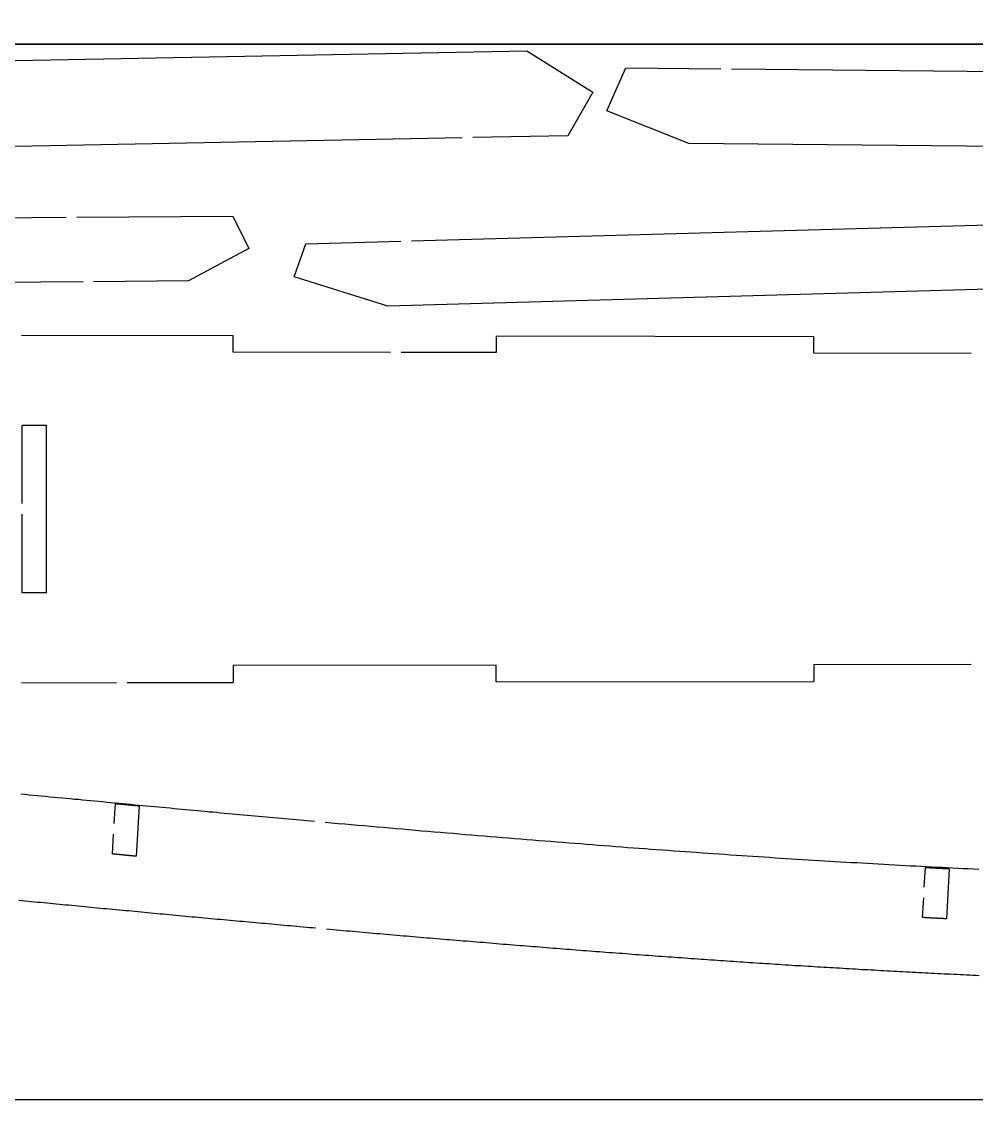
# Model space of a CAD drawing. Extents: x -513 to 387, y 75 to 375.
# Drawn here: x -366.1 to -275.6, y 75.3 to 177.4 of the extents above; entities that cross this region are included whole.
import ezdxf

# ---------------------------------------------------------------- set-up
doc = ezdxf.new("R2010")
doc.units = 0
doc.layers.get('0').update_dxf_attribs({"linetype": 'CONTINUOUS'})
doc.layers.add('CADRE', color=1, linetype='CONTINUOUS')

msp = doc.modelspace()

# ---------------------------------------------------------------- linework, layer by layer
for p, q in [((-368.74, 173.66), (-318.25, 174.63)), ((-318.25, 174.63), (-311.99, 170.71)), ((-310.66, 168.93), (-308.86, 173.01)), ((-308.86, 173.01), (-299.86, 172.92)), ((-298.86, 172.91), (-229.86, 172.26)), ((-311.99, 170.71), (-314.37, 166.58)), ((-302.91, 165.83), (-310.66, 168.93)), ((-314.37, 166.58), (-323.37, 166.41)), ((-324.37, 166.39), (-393.36, 165.06)), ((-256.82, 165.4), (-302.91, 165.83)), ((-430.91, 158.32), (-361.91, 158.85)), ((-360.91, 158.85), (-346.13, 158.97)), ((-346.13, 158.97), (-344.62, 155.89)), ((-329.19, 156.62), (-260.22, 158.55)), ((-340.3, 153.21), (-339.19, 156.34)), ((-339.19, 156.34), (-330.19, 156.59)), ((-344.62, 155.89), (-350.32, 152.82)), ((-331.42, 150.44), (-340.3, 153.21)), ((-360.32, 152.74), (-446.26, 152.08)), ((-350.32, 152.82), (-359.32, 152.75)), ((-246.83, 152.8), (-331.42, 150.44)), ((-366.15, 147.69), (-346.09, 147.66)), ((-346.09, 146.07), (-346.09, 147.66)), ((-321.17, 147.62), (-291.05, 147.57)), ((-321.17, 147.62), (-321.17, 146.03)), ((-291.05, 145.99), (-291.05, 147.57)), ((-331.17, 146.05), (-346.09, 146.07)), ((-321.17, 146.03), (-330.17, 146.04)), ((-276.14, 145.96), (-291.05, 145.99)), ((-366.09, 131.72), (-366.09, 139.16)), ((-366.09, 139.16), (-363.83, 139.16)), ((-363.83, 139.16), (-363.83, 123.28)), ((-366.09, 123.28), (-366.09, 130.72)), ((-363.83, 123.28), (-366.09, 123.28)), ((-276.14, 116.47), (-291.05, 116.45)), ((-291.05, 116.45), (-291.05, 114.86)), ((-321.17, 116.41), (-346.09, 116.37)), ((-346.09, 116.37), (-346.09, 114.78)), ((-321.17, 114.82), (-321.17, 116.41)), ((-366.15, 114.75), (-357.15, 114.76)), ((-356.15, 114.77), (-346.09, 114.78)), ((-321.17, 114.82), (-291.05, 114.86)), ((-357.36, 101.41), (-357.24, 103.3)), ((-354.99, 103.09), (-355.28, 98.31)), ((-357.53, 98.52), (-357.42, 100.41)), ((-280.58, 95.37), (-280.47, 97.25)), ((-278.21, 97.13), (-278.49, 92.38)), ((-280.75, 92.5), (-280.64, 94.37))]:
    msp.add_line(p, q)
for points in [[(-338.38, 101.59, 0), (-338.73, 101.62, 0), (-339.08, 101.66, 0), (-339.43, 101.69, 0), (-339.78, 101.72, 0), (-340.13, 101.75, 0), (-340.48, 101.78, 0), (-340.84, 101.81, 0), (-341.19, 101.85, 0), (-341.55, 101.88, 0), (-341.9, 101.91, 0), (-342.26, 101.94, 0), (-342.61, 101.97, 0), (-342.97, 102.01, 0), (-343.32, 102.04, 0), (-343.68, 102.07, 0), (-344.04, 102.11, 0), (-344.4, 102.14, 0), (-344.76, 102.17, 0), (-345.12, 102.2, 0), (-345.48, 102.24, 0), (-345.84, 102.27, 0), (-346.2, 102.3, 0), (-346.56, 102.34, 0), (-346.93, 102.37, 0), (-347.29, 102.4, 0), (-347.65, 102.44, 0), (-348.02, 102.47, 0), (-348.38, 102.5, 0), (-348.75, 102.54, 0), (-349.12, 102.57, 0), (-349.48, 102.61, 0), (-349.85, 102.64, 0), (-350.22, 102.67, 0), (-350.59, 102.71, 0), (-350.95, 102.74, 0), (-351.32, 102.78, 0), (-351.69, 102.81, 0), (-352.07, 102.85, 0), (-352.44, 102.88, 0), (-352.81, 102.92, 0), (-353.18, 102.95, 0), (-353.56, 102.98, 0), (-353.93, 103.02, 0), (-354.3, 103.06, 0), (-354.68, 103.09, 0), (-355.05, 103.13, 0), (-355.43, 103.16, 0), (-355.81, 103.2, 0), (-356.19, 103.23, 0), (-356.56, 103.27, 0), (-356.94, 103.3, 0), (-357.32, 103.34, 0), (-357.7, 103.38, 0), (-358.08, 103.41, 0), (-358.46, 103.45, 0), (-358.85, 103.48, 0), (-359.23, 103.52, 0), (-359.61, 103.56, 0), (-359.99, 103.59, 0), (-360.38, 103.63, 0), (-360.76, 103.67, 0), (-361.15, 103.7, 0), (-361.54, 103.74, 0), (-361.92, 103.78, 0), (-362.31, 103.81, 0), (-362.7, 103.85, 0), (-363.09, 103.89, 0), (-363.48, 103.92, 0), (-363.87, 103.96, 0), (-364.26, 104, 0), (-364.65, 104.04, 0), (-365.04, 104.07, 0), (-365.43, 104.11, 0), (-365.82, 104.15, 0), (-366.22, 104.19, 0)], [(-357.25, 103.3, 0), (-357.23, 103.3, 0), (-357.21, 103.3, 0), (-357.19, 103.3, 0), (-357.17, 103.3, 0), (-357.16, 103.3, 0), (-357.14, 103.29, 0), (-357.12, 103.29, 0), (-357.1, 103.29, 0), (-357.08, 103.29, 0), (-357.07, 103.29, 0), (-357.05, 103.28, 0), (-357.03, 103.28, 0), (-357.01, 103.28, 0), (-357, 103.28, 0), (-356.98, 103.28, 0), (-356.96, 103.28, 0), (-356.94, 103.28, 0), (-356.93, 103.27, 0), (-356.91, 103.27, 0), (-356.89, 103.27, 0), (-356.87, 103.27, 0), (-356.86, 103.27, 0), (-356.84, 103.27, 0), (-356.82, 103.26, 0), (-356.8, 103.26, 0), (-356.78, 103.26, 0), (-356.77, 103.26, 0), (-356.75, 103.26, 0), (-356.73, 103.25, 0), (-356.71, 103.25, 0), (-356.69, 103.25, 0), (-356.68, 103.25, 0), (-356.66, 103.25, 0), (-356.64, 103.25, 0), (-356.62, 103.25, 0), (-356.61, 103.24, 0), (-356.59, 103.24, 0), (-356.57, 103.24, 0), (-356.55, 103.24, 0), (-356.54, 103.24, 0), (-356.52, 103.23, 0), (-356.5, 103.23, 0), (-356.48, 103.23, 0), (-356.46, 103.23, 0), (-356.45, 103.23, 0), (-356.43, 103.23, 0), (-356.41, 103.22, 0), (-356.39, 103.22, 0), (-356.38, 103.22, 0), (-356.36, 103.22, 0), (-356.34, 103.22, 0), (-356.32, 103.22, 0), (-356.31, 103.21, 0), (-356.29, 103.21, 0), (-356.27, 103.21, 0), (-356.25, 103.21, 0), (-356.23, 103.21, 0), (-356.22, 103.21, 0), (-356.2, 103.2, 0), (-356.18, 103.2, 0), (-356.16, 103.2, 0), (-356.14, 103.2, 0), (-356.13, 103.2, 0), (-356.11, 103.2, 0), (-356.09, 103.19, 0), (-356.07, 103.19, 0), (-356.06, 103.19, 0), (-356.04, 103.19, 0), (-356.02, 103.19, 0), (-356, 103.19, 0), (-355.99, 103.18, 0), (-355.97, 103.18, 0), (-355.95, 103.18, 0), (-355.93, 103.18, 0), (-355.91, 103.18, 0), (-355.9, 103.18, 0), (-355.88, 103.17, 0), (-355.86, 103.17, 0), (-355.84, 103.17, 0), (-355.83, 103.17, 0), (-355.81, 103.17, 0), (-355.79, 103.17, 0), (-355.77, 103.16, 0), (-355.75, 103.16, 0), (-355.74, 103.16, 0), (-355.72, 103.16, 0), (-355.7, 103.16, 0), (-355.68, 103.16, 0), (-355.67, 103.15, 0), (-355.65, 103.15, 0), (-355.63, 103.15, 0), (-355.61, 103.15, 0), (-355.6, 103.15, 0), (-355.58, 103.15, 0), (-355.56, 103.14, 0), (-355.54, 103.14, 0), (-355.52, 103.14, 0), (-355.51, 103.14, 0), (-355.49, 103.14, 0), (-355.47, 103.14, 0), (-355.45, 103.13, 0), (-355.44, 103.13, 0), (-355.42, 103.13, 0), (-355.4, 103.13, 0), (-355.38, 103.13, 0), (-355.37, 103.12, 0), (-355.35, 103.12, 0), (-355.33, 103.12, 0), (-355.31, 103.12, 0), (-355.29, 103.12, 0), (-355.28, 103.12, 0), (-355.26, 103.11, 0), (-355.24, 103.11, 0), (-355.22, 103.11, 0), (-355.2, 103.11, 0), (-355.19, 103.11, 0), (-355.17, 103.11, 0), (-355.15, 103.11, 0), (-355.13, 103.1, 0), (-355.12, 103.1, 0), (-355.1, 103.1, 0), (-355.08, 103.1, 0), (-355.06, 103.1, 0), (-355.05, 103.09, 0), (-355.03, 103.09, 0), (-355.01, 103.09, 0), (-354.99, 103.09, 0)], [(-275.42, 97.06, 0), (-275.92, 97.08, 0), (-276.41, 97.11, 0), (-276.91, 97.13, 0), (-277.41, 97.16, 0), (-277.9, 97.18, 0), (-278.4, 97.2, 0), (-278.9, 97.23, 0), (-279.4, 97.25, 0), (-279.9, 97.28, 0), (-280.4, 97.3, 0), (-280.9, 97.33, 0), (-281.4, 97.36, 0), (-281.91, 97.38, 0), (-282.41, 97.41, 0), (-282.91, 97.44, 0), (-283.42, 97.46, 0), (-283.93, 97.49, 0), (-284.43, 97.52, 0), (-284.94, 97.55, 0), (-285.45, 97.58, 0), (-285.95, 97.61, 0), (-286.46, 97.64, 0), (-286.98, 97.67, 0), (-287.49, 97.69, 0), (-288, 97.72, 0), (-288.51, 97.76, 0), (-289.02, 97.79, 0), (-289.54, 97.82, 0), (-290.05, 97.85, 0), (-290.57, 97.88, 0), (-291.09, 97.91, 0), (-291.6, 97.94, 0), (-292.12, 97.98, 0), (-292.64, 98.01, 0), (-293.16, 98.04, 0), (-293.69, 98.07, 0), (-294.21, 98.11, 0), (-294.73, 98.14, 0), (-295.25, 98.18, 0), (-295.78, 98.21, 0), (-296.31, 98.25, 0), (-296.83, 98.28, 0), (-297.36, 98.32, 0), (-297.89, 98.35, 0), (-298.42, 98.39, 0), (-298.95, 98.42, 0), (-299.49, 98.46, 0), (-300.02, 98.5, 0), (-300.55, 98.53, 0), (-301.09, 98.57, 0), (-301.62, 98.61, 0), (-302.16, 98.65, 0), (-302.7, 98.69, 0), (-303.24, 98.72, 0), (-303.78, 98.76, 0), (-304.32, 98.8, 0), (-304.87, 98.84, 0), (-305.41, 98.88, 0), (-305.96, 98.92, 0), (-306.5, 98.96, 0), (-307.05, 99, 0), (-307.6, 99.04, 0), (-308.15, 99.08, 0), (-308.7, 99.12, 0), (-309.25, 99.17, 0), (-309.81, 99.21, 0), (-310.36, 99.25, 0), (-310.92, 99.29, 0), (-311.48, 99.34, 0), (-312.03, 99.38, 0), (-312.59, 99.42, 0), (-313.15, 99.47, 0), (-313.72, 99.51, 0), (-314.28, 99.55, 0), (-314.85, 99.6, 0), (-315.41, 99.64, 0), (-315.98, 99.69, 0), (-316.55, 99.73, 0), (-317.12, 99.78, 0), (-317.69, 99.83, 0), (-318.26, 99.87, 0), (-318.84, 99.92, 0), (-319.42, 99.97, 0), (-319.99, 100.01, 0), (-320.57, 100.06, 0), (-321.15, 100.11, 0), (-321.73, 100.16, 0), (-322.31, 100.2, 0), (-322.9, 100.25, 0), (-323.49, 100.3, 0), (-324.07, 100.35, 0), (-324.66, 100.4, 0), (-325.25, 100.45, 0), (-325.84, 100.5, 0), (-326.44, 100.55, 0), (-327.03, 100.6, 0), (-327.63, 100.65, 0), (-328.23, 100.7, 0), (-328.82, 100.75, 0), (-329.43, 100.81, 0), (-330.03, 100.86, 0), (-330.63, 100.91, 0), (-331.24, 100.96, 0), (-331.84, 101.02, 0), (-332.45, 101.07, 0), (-333.06, 101.12, 0), (-333.67, 101.18, 0), (-334.29, 101.23, 0), (-334.9, 101.28, 0), (-335.52, 101.34, 0), (-336.14, 101.39, 0), (-336.76, 101.45, 0), (-337.38, 101.5, 0)], [(-355.28, 98.31, 0), (-355.3, 98.31, 0), (-355.31, 98.31, 0), (-355.33, 98.31, 0), (-355.35, 98.31, 0), (-355.37, 98.31, 0), (-355.38, 98.32, 0), (-355.4, 98.32, 0), (-355.42, 98.32, 0), (-355.44, 98.32, 0), (-355.45, 98.32, 0), (-355.47, 98.32, 0), (-355.49, 98.33, 0), (-355.51, 98.33, 0), (-355.52, 98.33, 0), (-355.54, 98.33, 0), (-355.56, 98.33, 0), (-355.58, 98.33, 0), (-355.6, 98.34, 0), (-355.61, 98.34, 0), (-355.63, 98.34, 0), (-355.65, 98.34, 0), (-355.67, 98.34, 0), (-355.68, 98.34, 0), (-355.7, 98.35, 0), (-355.72, 98.35, 0), (-355.74, 98.35, 0), (-355.75, 98.35, 0), (-355.77, 98.35, 0), (-355.79, 98.35, 0), (-355.81, 98.36, 0), (-355.82, 98.36, 0), (-355.84, 98.36, 0), (-355.86, 98.36, 0), (-355.88, 98.36, 0), (-355.9, 98.36, 0), (-355.91, 98.37, 0), (-355.93, 98.37, 0), (-355.95, 98.37, 0), (-355.97, 98.37, 0), (-355.99, 98.37, 0), (-356, 98.37, 0), (-356.02, 98.38, 0), (-356.04, 98.38, 0), (-356.06, 98.38, 0), (-356.07, 98.38, 0), (-356.09, 98.38, 0), (-356.11, 98.38, 0), (-356.13, 98.39, 0), (-356.14, 98.39, 0), (-356.16, 98.39, 0), (-356.18, 98.39, 0), (-356.2, 98.39, 0), (-356.21, 98.39, 0), (-356.23, 98.39, 0), (-356.25, 98.4, 0), (-356.27, 98.4, 0), (-356.29, 98.4, 0), (-356.3, 98.4, 0), (-356.32, 98.4, 0), (-356.34, 98.41, 0), (-356.36, 98.41, 0), (-356.38, 98.41, 0), (-356.39, 98.41, 0), (-356.41, 98.41, 0), (-356.43, 98.41, 0), (-356.45, 98.42, 0), (-356.46, 98.42, 0), (-356.48, 98.42, 0), (-356.5, 98.42, 0), (-356.52, 98.42, 0), (-356.53, 98.42, 0), (-356.55, 98.43, 0), (-356.57, 98.43, 0), (-356.59, 98.43, 0), (-356.61, 98.43, 0), (-356.62, 98.43, 0), (-356.64, 98.43, 0), (-356.66, 98.44, 0), (-356.68, 98.44, 0), (-356.69, 98.44, 0), (-356.71, 98.44, 0), (-356.73, 98.44, 0), (-356.75, 98.44, 0), (-356.76, 98.45, 0), (-356.78, 98.45, 0), (-356.8, 98.45, 0), (-356.82, 98.45, 0), (-356.84, 98.45, 0), (-356.85, 98.45, 0), (-356.87, 98.46, 0), (-356.89, 98.46, 0), (-356.91, 98.46, 0), (-356.93, 98.46, 0), (-356.94, 98.46, 0), (-356.96, 98.46, 0), (-356.98, 98.47, 0), (-357, 98.47, 0), (-357.01, 98.47, 0), (-357.03, 98.47, 0), (-357.05, 98.47, 0), (-357.07, 98.47, 0), (-357.08, 98.48, 0), (-357.1, 98.48, 0), (-357.12, 98.48, 0), (-357.14, 98.48, 0), (-357.16, 98.48, 0), (-357.17, 98.48, 0), (-357.19, 98.49, 0), (-357.21, 98.49, 0), (-357.23, 98.49, 0), (-357.25, 98.49, 0), (-357.26, 98.49, 0), (-357.28, 98.49, 0), (-357.3, 98.5, 0), (-357.32, 98.5, 0), (-357.33, 98.5, 0), (-357.35, 98.5, 0), (-357.37, 98.5, 0), (-357.39, 98.5, 0), (-357.4, 98.51, 0), (-357.42, 98.51, 0), (-357.44, 98.51, 0), (-357.46, 98.51, 0), (-357.48, 98.51, 0), (-357.5, 98.51, 0), (-357.51, 98.52, 0), (-357.53, 98.52, 0)], [(-280.47, 97.25, 0), (-280.46, 97.25, 0), (-280.45, 97.25, 0), (-280.44, 97.25, 0), (-280.43, 97.25, 0), (-280.42, 97.24, 0), (-280.41, 97.24, 0), (-280.4, 97.24, 0), (-280.39, 97.24, 0), (-280.38, 97.24, 0), (-280.37, 97.24, 0), (-280.36, 97.24, 0), (-280.35, 97.24, 0), (-280.34, 97.24, 0), (-280.33, 97.24, 0), (-280.32, 97.24, 0), (-280.31, 97.24, 0), (-280.3, 97.24, 0), (-280.29, 97.24, 0), (-280.28, 97.24, 0), (-280.27, 97.24, 0), (-280.26, 97.24, 0), (-280.25, 97.24, 0), (-280.24, 97.24, 0), (-280.23, 97.23, 0), (-280.21, 97.23, 0), (-280.2, 97.23, 0), (-280.19, 97.23, 0), (-280.19, 97.23, 0), (-280.18, 97.23, 0), (-280.17, 97.23, 0), (-280.15, 97.23, 0), (-280.14, 97.23, 0), (-280.13, 97.23, 0), (-280.12, 97.23, 0), (-280.11, 97.23, 0), (-280.1, 97.23, 0), (-280.09, 97.23, 0), (-280.08, 97.23, 0), (-280.07, 97.23, 0), (-280.06, 97.23, 0), (-280.05, 97.23, 0), (-280.04, 97.22, 0), (-280.03, 97.22, 0), (-280.02, 97.22, 0), (-280.01, 97.22, 0), (-280, 97.22, 0), (-279.99, 97.22, 0), (-279.98, 97.22, 0), (-279.97, 97.22, 0), (-279.96, 97.22, 0), (-279.95, 97.22, 0), (-279.94, 97.22, 0), (-279.93, 97.22, 0), (-279.92, 97.22, 0), (-279.91, 97.22, 0), (-279.9, 97.22, 0), (-279.89, 97.22, 0), (-279.88, 97.22, 0), (-279.87, 97.22, 0), (-279.86, 97.22, 0), (-279.85, 97.22, 0), (-279.84, 97.21, 0), (-279.83, 97.21, 0), (-279.82, 97.21, 0), (-279.81, 97.21, 0), (-279.8, 97.21, 0), (-279.79, 97.21, 0), (-279.78, 97.21, 0), (-279.77, 97.21, 0), (-279.76, 97.21, 0), (-279.75, 97.21, 0), (-279.74, 97.21, 0), (-279.73, 97.21, 0), (-279.72, 97.21, 0), (-279.71, 97.21, 0), (-279.7, 97.21, 0), (-279.69, 97.21, 0), (-279.68, 97.21, 0), (-279.67, 97.21, 0), (-279.66, 97.21, 0), (-279.65, 97.2, 0), (-279.64, 97.2, 0), (-279.63, 97.2, 0), (-279.62, 97.2, 0), (-279.61, 97.2, 0), (-279.6, 97.2, 0), (-279.59, 97.2, 0), (-279.58, 97.2, 0), (-279.57, 97.2, 0), (-279.56, 97.2, 0), (-279.55, 97.2, 0), (-279.54, 97.2, 0), (-279.53, 97.2, 0), (-279.52, 97.2, 0), (-279.51, 97.2, 0), (-279.5, 97.2, 0), (-279.49, 97.2, 0), (-279.48, 97.2, 0), (-279.47, 97.2, 0), (-279.46, 97.19, 0), (-279.45, 97.19, 0), (-279.44, 97.19, 0), (-279.43, 97.19, 0), (-279.42, 97.19, 0), (-279.4, 97.19, 0), (-279.39, 97.19, 0), (-279.38, 97.19, 0), (-279.38, 97.19, 0), (-279.37, 97.19, 0), (-279.36, 97.19, 0), (-279.34, 97.19, 0), (-279.33, 97.19, 0), (-279.32, 97.19, 0), (-279.31, 97.19, 0), (-279.3, 97.19, 0), (-279.29, 97.19, 0), (-279.28, 97.19, 0), (-279.27, 97.19, 0), (-279.26, 97.18, 0), (-279.25, 97.18, 0), (-279.24, 97.18, 0), (-279.23, 97.18, 0), (-279.22, 97.18, 0), (-279.21, 97.18, 0), (-279.2, 97.18, 0), (-279.19, 97.18, 0), (-279.18, 97.18, 0), (-279.17, 97.18, 0), (-279.16, 97.18, 0), (-279.15, 97.18, 0), (-279.14, 97.18, 0), (-279.13, 97.18, 0), (-279.12, 97.18, 0), (-279.11, 97.18, 0), (-279.1, 97.18, 0), (-279.09, 97.18, 0), (-279.08, 97.18, 0), (-279.07, 97.18, 0), (-279.06, 97.17, 0), (-279.05, 97.17, 0), (-279.04, 97.17, 0), (-279.03, 97.17, 0), (-279.02, 97.17, 0), (-279.01, 97.17, 0), (-279, 97.17, 0), (-278.99, 97.17, 0), (-278.98, 97.17, 0), (-278.97, 97.17, 0), (-278.96, 97.17, 0), (-278.95, 97.17, 0), (-278.94, 97.17, 0), (-278.93, 97.17, 0), (-278.92, 97.17, 0), (-278.91, 97.17, 0), (-278.9, 97.17, 0), (-278.89, 97.17, 0), (-278.88, 97.17, 0), (-278.87, 97.16, 0), (-278.86, 97.16, 0), (-278.85, 97.16, 0), (-278.84, 97.16, 0), (-278.83, 97.16, 0), (-278.82, 97.16, 0), (-278.81, 97.16, 0), (-278.8, 97.16, 0), (-278.79, 97.16, 0), (-278.78, 97.16, 0), (-278.77, 97.16, 0), (-278.76, 97.16, 0), (-278.75, 97.16, 0), (-278.74, 97.16, 0), (-278.73, 97.16, 0), (-278.72, 97.16, 0), (-278.71, 97.16, 0), (-278.7, 97.16, 0), (-278.69, 97.16, 0), (-278.68, 97.16, 0), (-278.67, 97.15, 0), (-278.66, 97.15, 0), (-278.65, 97.15, 0), (-278.64, 97.15, 0), (-278.62, 97.15, 0), (-278.62, 97.15, 0), (-278.61, 97.15, 0), (-278.6, 97.15, 0), (-278.58, 97.15, 0), (-278.57, 97.15, 0), (-278.56, 97.15, 0), (-278.56, 97.15, 0), (-278.54, 97.15, 0), (-278.53, 97.15, 0), (-278.52, 97.15, 0), (-278.51, 97.15, 0), (-278.5, 97.15, 0), (-278.49, 97.15, 0), (-278.48, 97.15, 0), (-278.47, 97.14, 0), (-278.46, 97.14, 0), (-278.45, 97.14, 0), (-278.44, 97.14, 0), (-278.43, 97.14, 0), (-278.42, 97.14, 0), (-278.41, 97.14, 0), (-278.4, 97.14, 0), (-278.39, 97.14, 0), (-278.38, 97.14, 0), (-278.37, 97.14, 0), (-278.36, 97.14, 0), (-278.35, 97.14, 0), (-278.34, 97.14, 0), (-278.33, 97.14, 0), (-278.32, 97.14, 0), (-278.31, 97.14, 0), (-278.3, 97.14, 0), (-278.29, 97.14, 0), (-278.28, 97.14, 0), (-278.27, 97.13, 0), (-278.26, 97.13, 0), (-278.25, 97.13, 0), (-278.24, 97.13, 0), (-278.23, 97.13, 0), (-278.22, 97.13, 0), (-278.21, 97.13, 0)], [(-338.25, 91.48, 0), (-338.55, 91.51, 0), (-338.85, 91.53, 0), (-339.15, 91.56, 0), (-339.45, 91.59, 0), (-339.76, 91.62, 0), (-340.06, 91.64, 0), (-340.36, 91.67, 0), (-340.66, 91.7, 0), (-340.96, 91.72, 0), (-341.27, 91.75, 0), (-341.57, 91.78, 0), (-341.87, 91.81, 0), (-342.17, 91.83, 0), (-342.47, 91.86, 0), (-342.78, 91.89, 0), (-343.08, 91.92, 0), (-343.38, 91.94, 0), (-343.68, 91.97, 0), (-343.98, 92, 0), (-344.28, 92.03, 0), (-344.58, 92.05, 0), (-344.89, 92.08, 0), (-345.19, 92.11, 0), (-345.49, 92.14, 0), (-345.79, 92.16, 0), (-346.09, 92.19, 0), (-346.39, 92.22, 0), (-346.69, 92.25, 0), (-347, 92.27, 0), (-347.3, 92.3, 0), (-347.6, 92.33, 0), (-347.9, 92.36, 0), (-348.2, 92.39, 0), (-348.5, 92.41, 0), (-348.8, 92.44, 0), (-349.1, 92.47, 0), (-349.4, 92.5, 0), (-349.7, 92.53, 0), (-350, 92.55, 0), (-350.31, 92.58, 0), (-350.61, 92.61, 0), (-350.91, 92.64, 0), (-351.21, 92.67, 0), (-351.51, 92.69, 0), (-351.81, 92.72, 0), (-352.11, 92.75, 0), (-352.41, 92.78, 0), (-352.71, 92.81, 0), (-353.01, 92.83, 0), (-353.31, 92.86, 0), (-353.61, 92.89, 0), (-353.91, 92.92, 0), (-354.21, 92.95, 0), (-354.51, 92.97, 0), (-354.81, 93, 0), (-355.11, 93.03, 0), (-355.41, 93.06, 0), (-355.7, 93.09, 0), (-356, 93.12, 0), (-356.3, 93.14, 0), (-356.6, 93.17, 0), (-356.9, 93.2, 0), (-357.2, 93.23, 0), (-357.5, 93.26, 0), (-357.8, 93.29, 0), (-358.1, 93.31, 0), (-358.4, 93.34, 0), (-358.69, 93.37, 0), (-358.99, 93.4, 0), (-359.29, 93.43, 0), (-359.59, 93.46, 0), (-359.89, 93.48, 0), (-360.19, 93.51, 0), (-360.48, 93.54, 0), (-360.78, 93.57, 0), (-361.08, 93.6, 0), (-361.38, 93.63, 0), (-361.67, 93.66, 0), (-361.97, 93.68, 0), (-362.27, 93.71, 0), (-362.56, 93.74, 0), (-362.86, 93.77, 0), (-363.16, 93.8, 0), (-363.45, 93.83, 0), (-363.75, 93.86, 0), (-364.05, 93.88, 0), (-364.35, 93.91, 0), (-364.64, 93.94, 0), (-364.94, 93.97, 0), (-365.23, 94, 0), (-365.53, 94.03, 0), (-365.83, 94.05, 0), (-366.12, 94.08, 0), (-366.42, 94.11, 0)], [(-278.49, 92.38, 0), (-278.51, 92.38, 0), (-278.53, 92.38, 0), (-278.55, 92.38, 0), (-278.56, 92.39, 0), (-278.58, 92.39, 0), (-278.6, 92.39, 0), (-278.62, 92.39, 0), (-278.63, 92.39, 0), (-278.65, 92.39, 0), (-278.67, 92.39, 0), (-278.69, 92.39, 0), (-278.71, 92.39, 0), (-278.72, 92.39, 0), (-278.74, 92.39, 0), (-278.76, 92.4, 0), (-278.78, 92.4, 0), (-278.8, 92.4, 0), (-278.81, 92.4, 0), (-278.83, 92.4, 0), (-278.85, 92.4, 0), (-278.87, 92.4, 0), (-278.88, 92.4, 0), (-278.9, 92.4, 0), (-278.92, 92.4, 0), (-278.94, 92.4, 0), (-278.95, 92.41, 0), (-278.97, 92.41, 0), (-278.99, 92.41, 0), (-279.01, 92.41, 0), (-279.03, 92.41, 0), (-279.04, 92.41, 0), (-279.06, 92.41, 0), (-279.08, 92.41, 0), (-279.1, 92.41, 0), (-279.12, 92.41, 0), (-279.13, 92.41, 0), (-279.15, 92.41, 0), (-279.17, 92.42, 0), (-279.19, 92.42, 0), (-279.2, 92.42, 0), (-279.22, 92.42, 0), (-279.24, 92.42, 0), (-279.26, 92.42, 0), (-279.27, 92.42, 0), (-279.29, 92.42, 0), (-279.31, 92.42, 0), (-279.33, 92.42, 0), (-279.35, 92.42, 0), (-279.36, 92.43, 0), (-279.38, 92.43, 0), (-279.4, 92.43, 0), (-279.42, 92.43, 0), (-279.43, 92.43, 0), (-279.45, 92.43, 0), (-279.47, 92.43, 0), (-279.49, 92.43, 0), (-279.51, 92.43, 0), (-279.52, 92.43, 0), (-279.54, 92.43, 0), (-279.56, 92.44, 0), (-279.58, 92.44, 0), (-279.59, 92.44, 0), (-279.61, 92.44, 0), (-279.63, 92.44, 0), (-279.65, 92.44, 0), (-279.67, 92.44, 0), (-279.68, 92.44, 0), (-279.7, 92.44, 0), (-279.72, 92.44, 0), (-279.74, 92.44, 0), (-279.75, 92.45, 0), (-279.77, 92.45, 0), (-279.79, 92.45, 0), (-279.81, 92.45, 0), (-279.83, 92.45, 0), (-279.84, 92.45, 0), (-279.86, 92.45, 0), (-279.88, 92.45, 0), (-279.9, 92.45, 0), (-279.92, 92.45, 0), (-279.93, 92.45, 0), (-279.95, 92.45, 0), (-279.97, 92.46, 0), (-279.99, 92.46, 0), (-280, 92.46, 0), (-280.02, 92.46, 0), (-280.04, 92.46, 0), (-280.06, 92.46, 0), (-280.07, 92.46, 0), (-280.09, 92.46, 0), (-280.11, 92.46, 0), (-280.13, 92.46, 0), (-280.15, 92.46, 0), (-280.16, 92.47, 0), (-280.18, 92.47, 0), (-280.2, 92.47, 0), (-280.22, 92.47, 0), (-280.24, 92.47, 0), (-280.25, 92.47, 0), (-280.27, 92.47, 0), (-280.29, 92.47, 0), (-280.31, 92.47, 0), (-280.32, 92.47, 0), (-280.34, 92.47, 0), (-280.36, 92.48, 0), (-280.38, 92.48, 0), (-280.39, 92.48, 0), (-280.41, 92.48, 0), (-280.43, 92.48, 0), (-280.45, 92.48, 0), (-280.47, 92.48, 0), (-280.49, 92.48, 0), (-280.5, 92.48, 0), (-280.52, 92.48, 0), (-280.54, 92.48, 0), (-280.56, 92.49, 0), (-280.57, 92.49, 0), (-280.59, 92.49, 0), (-280.61, 92.49, 0), (-280.63, 92.49, 0), (-280.64, 92.49, 0), (-280.66, 92.49, 0), (-280.68, 92.49, 0), (-280.7, 92.49, 0), (-280.72, 92.49, 0), (-280.73, 92.5, 0), (-280.75, 92.5, 0)], [(-275.38, 86.99, 0), (-275.68, 87.01, 0), (-275.98, 87.02, 0), (-276.28, 87.03, 0), (-276.58, 87.05, 0), (-276.89, 87.06, 0), (-277.19, 87.08, 0), (-277.49, 87.09, 0), (-277.79, 87.11, 0), (-278.09, 87.12, 0), (-278.39, 87.13, 0), (-278.69, 87.15, 0), (-279, 87.16, 0), (-279.3, 87.18, 0), (-279.6, 87.19, 0), (-279.9, 87.21, 0), (-280.2, 87.22, 0), (-280.5, 87.24, 0), (-280.8, 87.25, 0), (-281.1, 87.27, 0), (-281.4, 87.29, 0), (-281.7, 87.3, 0), (-282, 87.32, 0), (-282.31, 87.33, 0), (-282.61, 87.35, 0), (-282.9, 87.37, 0), (-283.2, 87.38, 0), (-283.51, 87.4, 0), (-283.81, 87.41, 0), (-284.11, 87.43, 0), (-284.41, 87.45, 0), (-284.71, 87.46, 0), (-285, 87.48, 0), (-285.31, 87.5, 0), (-285.61, 87.51, 0), (-285.9, 87.53, 0), (-286.2, 87.55, 0), (-286.5, 87.56, 0), (-286.8, 87.58, 0), (-287.1, 87.6, 0), (-287.4, 87.62, 0), (-287.7, 87.63, 0), (-288.01, 87.65, 0), (-288.31, 87.67, 0), (-288.61, 87.69, 0), (-288.91, 87.7, 0), (-289.21, 87.72, 0), (-289.51, 87.74, 0), (-289.82, 87.76, 0), (-290.12, 87.78, 0), (-290.42, 87.8, 0), (-290.72, 87.81, 0), (-291.03, 87.83, 0), (-291.33, 87.85, 0), (-291.63, 87.87, 0), (-291.94, 87.89, 0), (-292.24, 87.91, 0), (-292.54, 87.93, 0), (-292.85, 87.94, 0), (-293.15, 87.96, 0), (-293.46, 87.98, 0), (-293.76, 88, 0), (-294.07, 88.02, 0), (-294.37, 88.04, 0), (-294.68, 88.06, 0), (-294.98, 88.08, 0), (-295.29, 88.1, 0), (-295.59, 88.12, 0), (-295.9, 88.14, 0), (-296.2, 88.16, 0), (-296.51, 88.18, 0), (-296.82, 88.2, 0), (-297.12, 88.22, 0), (-297.43, 88.24, 0), (-297.74, 88.26, 0), (-298.04, 88.28, 0), (-298.35, 88.3, 0), (-298.66, 88.32, 0), (-298.97, 88.34, 0), (-299.27, 88.37, 0), (-299.58, 88.39, 0), (-299.89, 88.41, 0), (-300.2, 88.43, 0), (-300.51, 88.45, 0), (-300.81, 88.47, 0), (-301.12, 88.49, 0), (-301.43, 88.51, 0), (-301.74, 88.54, 0), (-302.05, 88.56, 0), (-302.36, 88.58, 0), (-302.67, 88.6, 0), (-302.98, 88.62, 0), (-303.29, 88.64, 0), (-303.6, 88.67, 0), (-303.91, 88.69, 0), (-304.22, 88.71, 0), (-304.53, 88.73, 0), (-304.84, 88.76, 0), (-305.15, 88.78, 0), (-305.46, 88.8, 0), (-305.77, 88.82, 0), (-306.08, 88.85, 0), (-306.39, 88.87, 0), (-306.7, 88.89, 0), (-307.01, 88.91, 0), (-307.32, 88.94, 0), (-307.63, 88.96, 0), (-307.95, 88.98, 0), (-308.26, 89.01, 0), (-308.57, 89.03, 0), (-308.88, 89.05, 0), (-309.19, 89.08, 0), (-309.51, 89.1, 0), (-309.82, 89.12, 0), (-310.13, 89.15, 0), (-310.44, 89.17, 0), (-310.76, 89.19, 0), (-311.07, 89.22, 0), (-311.38, 89.24, 0), (-311.69, 89.26, 0), (-312.01, 89.29, 0), (-312.32, 89.31, 0), (-312.63, 89.34, 0), (-312.95, 89.36, 0), (-313.26, 89.39, 0), (-313.57, 89.41, 0), (-313.89, 89.43, 0), (-314.2, 89.46, 0), (-314.51, 89.48, 0), (-314.83, 89.51, 0), (-315.14, 89.53, 0), (-315.46, 89.56, 0), (-315.77, 89.58, 0), (-316.08, 89.61, 0), (-316.4, 89.63, 0), (-316.71, 89.66, 0), (-317.03, 89.68, 0), (-317.34, 89.71, 0), (-317.66, 89.73, 0), (-317.97, 89.76, 0), (-318.29, 89.78, 0), (-318.6, 89.81, 0), (-318.92, 89.83, 0), (-319.23, 89.86, 0), (-319.55, 89.88, 0), (-319.86, 89.91, 0), (-320.18, 89.93, 0), (-320.49, 89.96, 0), (-320.81, 89.99, 0), (-321.12, 90.01, 0), (-321.44, 90.04, 0), (-321.75, 90.06, 0), (-322.07, 90.09, 0), (-322.38, 90.12, 0), (-322.7, 90.14, 0), (-323.01, 90.17, 0), (-323.33, 90.19, 0), (-323.64, 90.22, 0), (-323.96, 90.25, 0), (-324.28, 90.27, 0), (-324.59, 90.3, 0), (-324.91, 90.32, 0), (-325.23, 90.35, 0), (-325.54, 90.38, 0), (-325.86, 90.4, 0), (-326.17, 90.43, 0), (-326.49, 90.46, 0), (-326.81, 90.48, 0), (-327.12, 90.51, 0), (-327.44, 90.54, 0), (-327.75, 90.56, 0), (-328.07, 90.59, 0), (-328.39, 90.62, 0), (-328.7, 90.65, 0), (-329.02, 90.67, 0), (-329.34, 90.7, 0), (-329.65, 90.73, 0), (-329.97, 90.75, 0), (-330.29, 90.78, 0), (-330.6, 90.81, 0), (-330.92, 90.84, 0), (-331.24, 90.86, 0), (-331.55, 90.89, 0), (-331.87, 90.92, 0), (-332.19, 90.95, 0), (-332.5, 90.97, 0), (-332.82, 91, 0), (-333.13, 91.03, 0), (-333.45, 91.06, 0), (-333.77, 91.08, 0), (-334.08, 91.11, 0), (-334.4, 91.14, 0), (-334.72, 91.17, 0), (-335.03, 91.2, 0), (-335.35, 91.22, 0), (-335.67, 91.25, 0), (-335.98, 91.28, 0), (-336.3, 91.31, 0), (-336.62, 91.33, 0), (-336.93, 91.36, 0), (-337.25, 91.39, 0)]]:
    msp.add_polyline3d(points)
at = {"layer": 'CADRE', "linetype": 'CONTINUOUS'}
for points in [[(-512.82, 175.26), (387.18, 175.26), (387.18, 275.26), (-512.82, 275.26)], [(-512.82, 75.26), (387.18, 75.26), (387.18, 175.26), (-512.82, 175.26)]]:
    msp.add_lwpolyline(points, close=True, dxfattribs=at)

doc.saveas('drawing.dxf')
